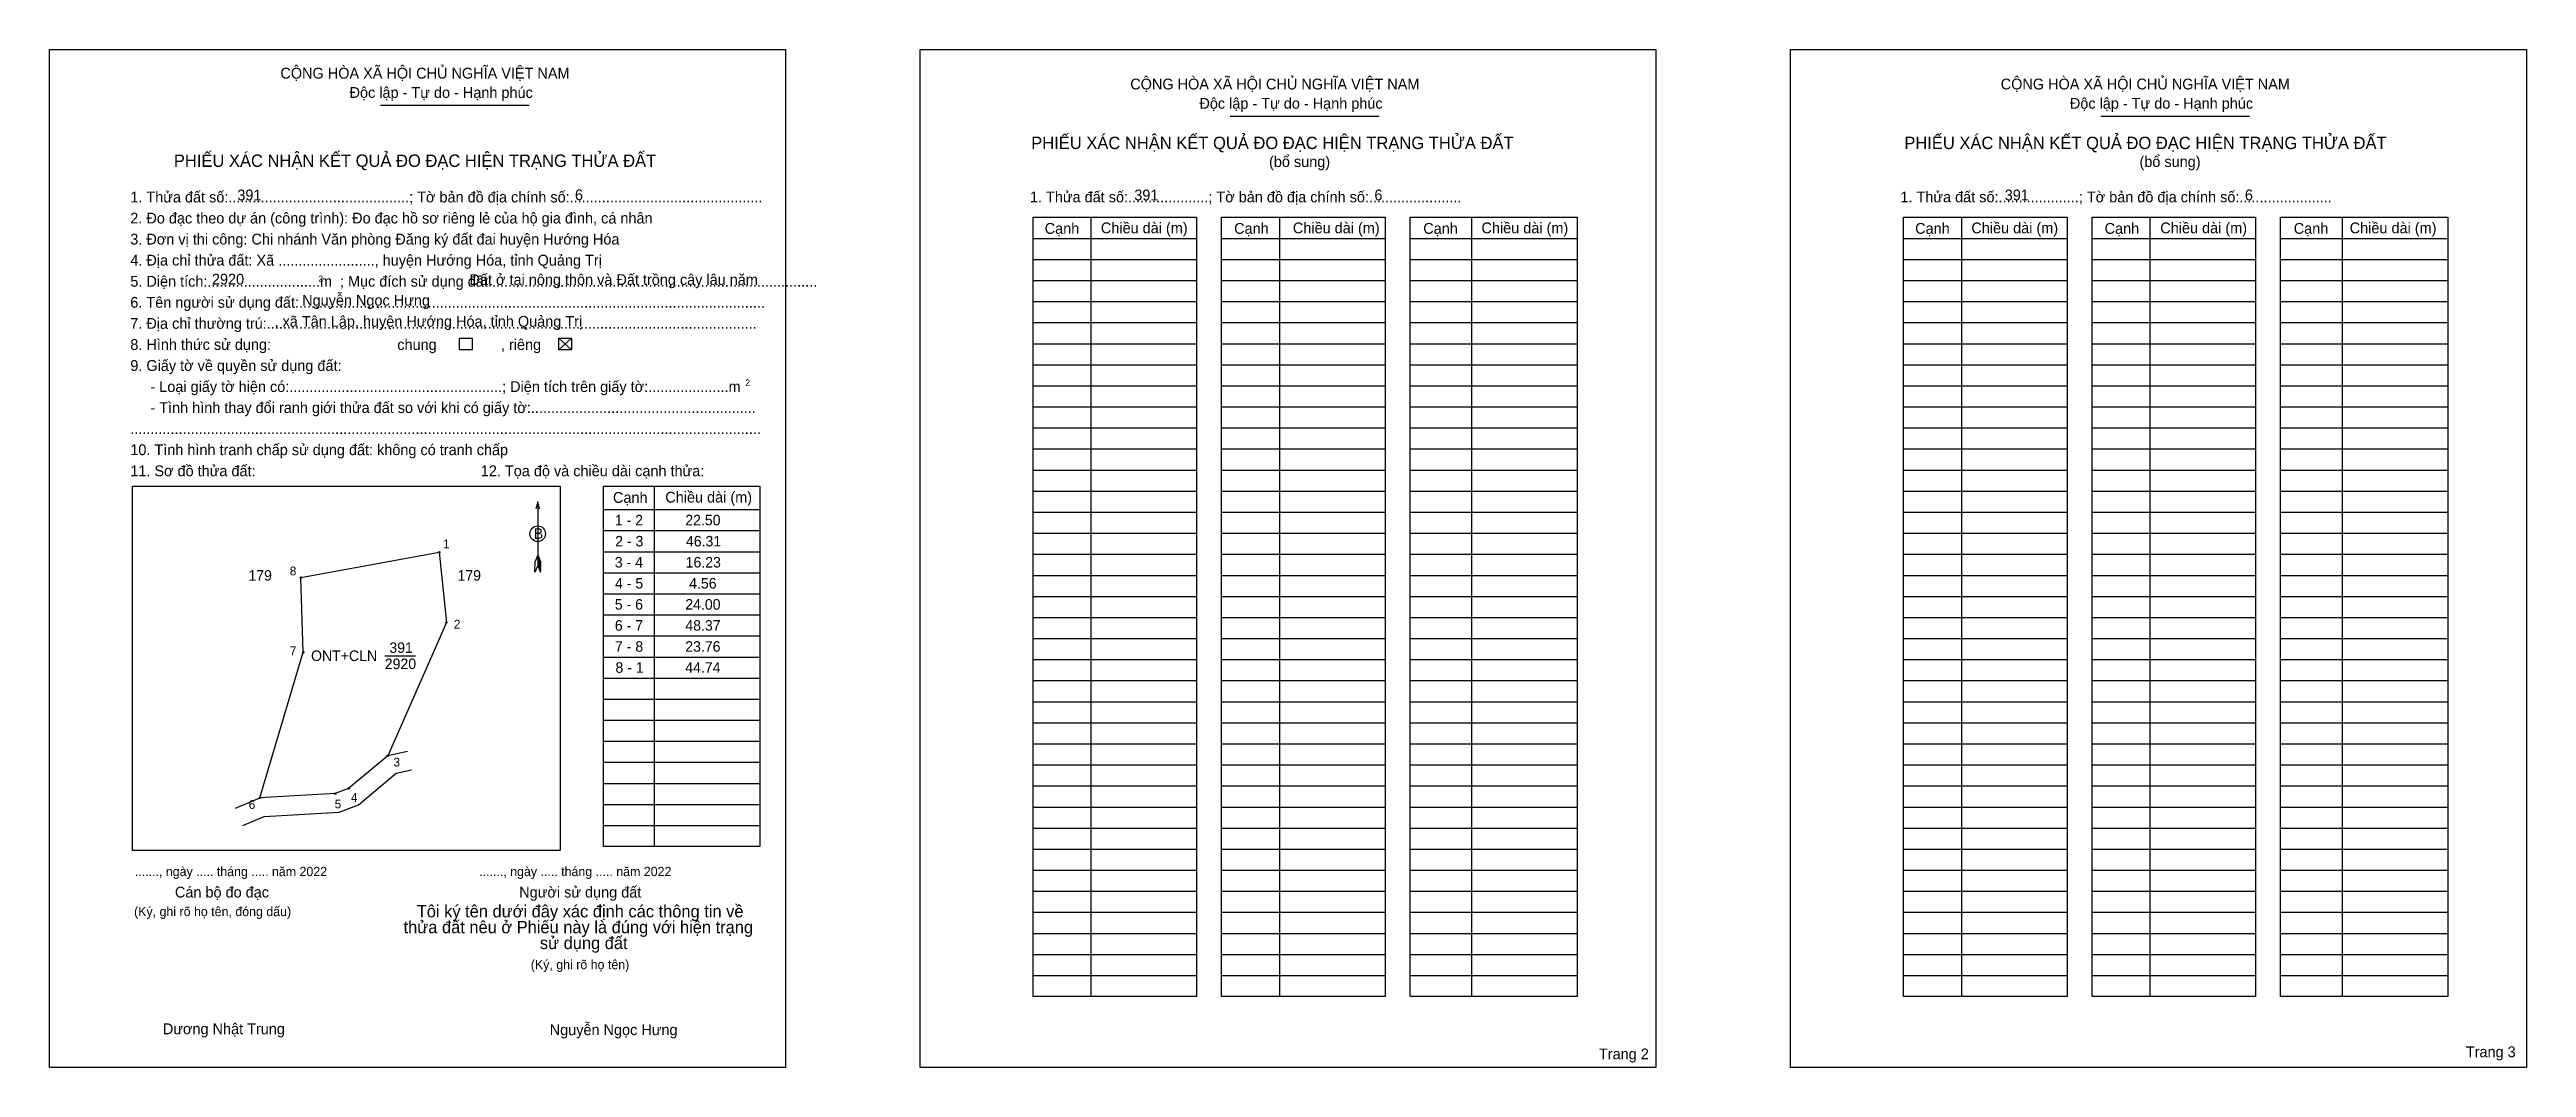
# Model space of a CAD drawing. Extents: x 547058 to 547847, y 1838215 to 1838539.
import ezdxf

# ---------------------------------------------------------------- set-up
doc = ezdxf.new("R2010")
doc.units = 0
for name, color, linetype in [('Level 1', 7, 'Continuous'), ('Level 10', 7, 'Continuous'), ('Level 11', 7, 'Continuous'), ('Level 13', 7, 'Continuous'), ('Level 2', 7, 'Continuous'), ('Level 25', 7, 'Continuous'), ('Level 48', 7, 'Continuous'), ('Level 50', 7, 'Continuous'), ('Level 52', 7, 'Continuous'), ('Level 55', 7, 'Continuous'), ('Level 6', 7, 'Continuous'), ('Level 9', 7, 'Continuous')]:
    doc.layers.add(name, color=color, linetype=linetype)

msp = doc.modelspace()

# ---------------------------------------------------------------- linework, layer by layer
at = {"layer": 'Level 1'}
for p, q in [((547058.41, 1838538.92), (547058.41, 1838538.92)), ((547335.38, 1838538.92), (547335.38, 1838538.92)), ((547163.7, 1838521.19), (547211.06, 1838521.19)), ((547434.1, 1838517.73), (547481.45, 1838517.73)), ((547711.07, 1838517.73), (547758.42, 1838517.73)), ((547389.76, 1838485.53), (547389.76, 1838237.59)), ((547449.75, 1838485.53), (547449.75, 1838237.59)), ((547510.86, 1838485.53), (547510.86, 1838237.59)), ((547666.73, 1838485.53), (547666.73, 1838237.59)), ((547726.72, 1838485.53), (547726.72, 1838237.59)), ((547787.83, 1838485.53), (547787.83, 1838237.59)), ((547371.33, 1838478.83), (547423.37, 1838478.83)), ((547431.32, 1838478.83), (547483.37, 1838478.83)), ((547491.31, 1838478.83), (547544.48, 1838478.83)), ((547648.3, 1838478.83), (547700.34, 1838478.83)), ((547708.29, 1838478.83), (547760.34, 1838478.83)), ((547768.28, 1838478.83), (547821.45, 1838478.83)), ((547371.33, 1838472.13), (547423.37, 1838472.13)), ((547431.32, 1838472.13), (547483.37, 1838472.13)), ((547491.31, 1838472.13), (547544.48, 1838472.13)), ((547648.3, 1838472.13), (547700.34, 1838472.13)), ((547708.29, 1838472.13), (547760.34, 1838472.13)), ((547768.28, 1838472.13), (547821.45, 1838472.13)), ((547371.33, 1838465.43), (547423.37, 1838465.43)), ((547431.32, 1838465.43), (547483.37, 1838465.43)), ((547491.31, 1838465.43), (547544.48, 1838465.43)), ((547648.3, 1838465.43), (547700.34, 1838465.43)), ((547708.29, 1838465.43), (547760.34, 1838465.43)), ((547768.28, 1838465.43), (547821.45, 1838465.43)), ((547371.33, 1838458.73), (547423.37, 1838458.73)), ((547431.32, 1838458.73), (547483.37, 1838458.73)), ((547491.31, 1838458.73), (547544.48, 1838458.73)), ((547648.3, 1838458.73), (547700.34, 1838458.73)), ((547708.29, 1838458.73), (547760.34, 1838458.73)), ((547768.28, 1838458.73), (547821.45, 1838458.73)), ((547220.45, 1838447.06), (547224.48, 1838443.32)), ((547220.45, 1838443.32), (547224.48, 1838447.06)), ((547371.33, 1838452.03), (547423.37, 1838452.03)), ((547371.33, 1838445.33), (547423.37, 1838445.33)), ((547431.32, 1838452.03), (547483.37, 1838452.03)), ((547431.32, 1838445.33), (547483.37, 1838445.33)), ((547491.31, 1838452.03), (547544.48, 1838452.03)), ((547491.31, 1838445.33), (547544.48, 1838445.33)), ((547648.3, 1838452.03), (547700.34, 1838452.03)), ((547648.3, 1838445.33), (547700.34, 1838445.33)), ((547708.29, 1838452.03), (547760.34, 1838452.03)), ((547708.29, 1838445.33), (547760.34, 1838445.33)), ((547768.28, 1838452.03), (547821.45, 1838452.03)), ((547768.28, 1838445.33), (547821.45, 1838445.33)), ((547371.33, 1838438.62), (547423.37, 1838438.62)), ((547431.32, 1838438.62), (547483.37, 1838438.62)), ((547491.31, 1838438.62), (547544.48, 1838438.62)), ((547648.3, 1838438.62), (547700.34, 1838438.62)), ((547708.29, 1838438.62), (547760.34, 1838438.62)), ((547768.28, 1838438.62), (547821.45, 1838438.62)), ((547371.33, 1838431.92), (547423.37, 1838431.92)), ((547431.32, 1838431.92), (547483.37, 1838431.92)), ((547491.31, 1838431.92), (547544.48, 1838431.92)), ((547648.3, 1838431.92), (547700.34, 1838431.92)), ((547708.29, 1838431.92), (547760.34, 1838431.92)), ((547768.28, 1838431.92), (547821.45, 1838431.92)), ((547371.33, 1838425.22), (547423.37, 1838425.22)), ((547431.32, 1838425.22), (547483.37, 1838425.22)), ((547491.31, 1838425.22), (547544.48, 1838425.22)), ((547648.3, 1838425.22), (547700.34, 1838425.22)), ((547708.29, 1838425.22), (547760.34, 1838425.22)), ((547768.28, 1838425.22), (547821.45, 1838425.22)), ((547371.33, 1838418.52), (547423.37, 1838418.52)), ((547431.32, 1838418.52), (547483.37, 1838418.52)), ((547491.31, 1838418.52), (547544.48, 1838418.52)), ((547648.3, 1838418.52), (547700.34, 1838418.52)), ((547708.29, 1838418.52), (547760.34, 1838418.52)), ((547768.28, 1838418.52), (547821.45, 1838418.52)), ((547371.33, 1838411.82), (547423.37, 1838411.82)), ((547431.32, 1838411.82), (547483.37, 1838411.82)), ((547491.31, 1838411.82), (547544.48, 1838411.82)), ((547648.3, 1838411.82), (547700.34, 1838411.82)), ((547708.29, 1838411.82), (547760.34, 1838411.82)), ((547768.28, 1838411.82), (547821.45, 1838411.82)), ((547084.78, 1838399.99), (547084.78, 1838399.99)), ((547250.75, 1838400.02), (547250.75, 1838285.32)), ((547371.33, 1838405.12), (547423.37, 1838405.12)), ((547371.33, 1838398.42), (547423.37, 1838398.42)), ((547431.32, 1838405.12), (547483.37, 1838405.12)), ((547431.32, 1838398.42), (547483.37, 1838398.42)), ((547491.31, 1838405.12), (547544.48, 1838405.12)), ((547491.31, 1838398.42), (547544.48, 1838398.42)), ((547648.3, 1838405.12), (547700.34, 1838405.12)), ((547648.3, 1838398.42), (547700.34, 1838398.42)), ((547708.29, 1838405.12), (547760.34, 1838405.12)), ((547708.29, 1838398.42), (547760.34, 1838398.42)), ((547768.28, 1838405.12), (547821.45, 1838405.12)), ((547768.28, 1838398.42), (547821.45, 1838398.42)), ((547213.73, 1838394.98), (547213.73, 1838374.71)), ((547234.67, 1838392.54), (547284.37, 1838392.54)), ((547371.33, 1838391.72), (547423.37, 1838391.72)), ((547431.32, 1838391.72), (547483.37, 1838391.72)), ((547491.31, 1838391.72), (547544.48, 1838391.72)), ((547648.3, 1838391.72), (547700.34, 1838391.72)), ((547708.29, 1838391.72), (547760.34, 1838391.72)), ((547768.28, 1838391.72), (547821.45, 1838391.72)), ((547234.67, 1838385.84), (547284.37, 1838385.84)), ((547371.33, 1838385.02), (547423.37, 1838385.02)), ((547431.32, 1838385.02), (547483.37, 1838385.02)), ((547491.31, 1838385.02), (547544.48, 1838385.02)), ((547648.3, 1838385.02), (547700.34, 1838385.02)), ((547708.29, 1838385.02), (547760.34, 1838385.02)), ((547768.28, 1838385.02), (547821.45, 1838385.02)), ((547212.84, 1838372.64), (547212.88, 1838375.99)), ((547213.73, 1838374.71), (547212.84, 1838372.64)), ((547213.73, 1838378.06), (547212.88, 1838375.99)), ((547213.73, 1838378.06), (547214.59, 1838375.99)), ((547213.73, 1838377.77), (547214.59, 1838375.69)), ((547213.73, 1838377.48), (547214.59, 1838375.4)), ((547213.73, 1838377.19), (547214.6, 1838375.1)), ((547213.73, 1838376.89), (547214.6, 1838374.8)), ((547213.73, 1838376.6), (547214.6, 1838374.5)), ((547213.73, 1838376.31), (547214.6, 1838374.2)), ((547213.73, 1838376.02), (547214.61, 1838373.89)), ((547213.73, 1838375.73), (547214.61, 1838373.59)), ((547213.73, 1838375.44), (547214.61, 1838373.29)), ((547213.73, 1838375.15), (547214.62, 1838373)), ((547213.73, 1838374.71), (547214.62, 1838372.64)), ((547214.62, 1838372.64), (547214.59, 1838375.99)), ((547234.67, 1838379.14), (547284.37, 1838379.14)), ((547371.33, 1838378.31), (547423.37, 1838378.31)), ((547431.32, 1838378.31), (547483.37, 1838378.31)), ((547491.31, 1838378.31), (547544.48, 1838378.31)), ((547648.3, 1838378.31), (547700.34, 1838378.31)), ((547708.29, 1838378.31), (547760.34, 1838378.31)), ((547768.28, 1838378.31), (547821.45, 1838378.31)), ((547234.67, 1838372.44), (547284.37, 1838372.44)), ((547234.67, 1838365.74), (547284.37, 1838365.74)), ((547371.33, 1838371.61), (547423.37, 1838371.61)), ((547431.32, 1838371.61), (547483.37, 1838371.61)), ((547491.31, 1838371.61), (547544.48, 1838371.61)), ((547648.3, 1838371.61), (547700.34, 1838371.61)), ((547708.29, 1838371.61), (547760.34, 1838371.61)), ((547768.28, 1838371.61), (547821.45, 1838371.61)), ((547234.67, 1838359.04), (547284.37, 1838359.04)), ((547371.33, 1838364.91), (547423.37, 1838364.91)), ((547371.33, 1838358.21), (547423.37, 1838358.21)), ((547431.32, 1838364.91), (547483.37, 1838364.91)), ((547431.32, 1838358.21), (547483.37, 1838358.21)), ((547491.31, 1838364.91), (547544.48, 1838364.91)), ((547491.31, 1838358.21), (547544.48, 1838358.21)), ((547648.3, 1838364.91), (547700.34, 1838364.91)), ((547648.3, 1838358.21), (547700.34, 1838358.21)), ((547708.29, 1838364.91), (547760.34, 1838364.91)), ((547708.29, 1838358.21), (547760.34, 1838358.21)), ((547768.28, 1838364.91), (547821.45, 1838364.91)), ((547768.28, 1838358.21), (547821.45, 1838358.21)), ((547234.67, 1838352.33), (547284.37, 1838352.33)), ((547371.33, 1838351.51), (547423.37, 1838351.51)), ((547431.32, 1838351.51), (547483.37, 1838351.51)), ((547491.31, 1838351.51), (547544.48, 1838351.51)), ((547648.3, 1838351.51), (547700.34, 1838351.51)), ((547708.29, 1838351.51), (547760.34, 1838351.51)), ((547768.28, 1838351.51), (547821.45, 1838351.51)), ((547234.67, 1838345.63), (547284.37, 1838345.63)), ((547371.33, 1838344.81), (547423.37, 1838344.81)), ((547431.32, 1838344.81), (547483.37, 1838344.81)), ((547491.31, 1838344.81), (547544.48, 1838344.81)), ((547648.3, 1838344.81), (547700.34, 1838344.81)), ((547708.29, 1838344.81), (547760.34, 1838344.81)), ((547768.28, 1838344.81), (547821.45, 1838344.81)), ((547234.67, 1838338.93), (547284.37, 1838338.93)), ((547371.33, 1838338.11), (547423.37, 1838338.11)), ((547431.32, 1838338.11), (547483.37, 1838338.11)), ((547491.31, 1838338.11), (547544.48, 1838338.11)), ((547648.3, 1838338.11), (547700.34, 1838338.11)), ((547708.29, 1838338.11), (547760.34, 1838338.11)), ((547768.28, 1838338.11), (547821.45, 1838338.11)), ((547234.67, 1838332.23), (547284.37, 1838332.23)), ((547371.33, 1838331.41), (547423.37, 1838331.41)), ((547431.32, 1838331.41), (547483.37, 1838331.41)), ((547491.31, 1838331.41), (547544.48, 1838331.41)), ((547648.3, 1838331.41), (547700.34, 1838331.41)), ((547708.29, 1838331.41), (547760.34, 1838331.41)), ((547768.28, 1838331.41), (547821.45, 1838331.41)), ((547234.67, 1838325.53), (547284.37, 1838325.53)), ((547234.67, 1838318.83), (547284.37, 1838318.83)), ((547371.33, 1838324.71), (547423.37, 1838324.71)), ((547431.32, 1838324.71), (547483.37, 1838324.71)), ((547491.31, 1838324.71), (547544.48, 1838324.71)), ((547648.3, 1838324.71), (547700.34, 1838324.71)), ((547708.29, 1838324.71), (547760.34, 1838324.71)), ((547768.28, 1838324.71), (547821.45, 1838324.71)), ((547234.67, 1838312.13), (547284.37, 1838312.13)), ((547371.33, 1838318), (547423.37, 1838318)), ((547371.33, 1838311.3), (547423.37, 1838311.3)), ((547431.32, 1838318), (547483.37, 1838318)), ((547431.32, 1838311.3), (547483.37, 1838311.3)), ((547491.31, 1838318), (547544.48, 1838318)), ((547491.31, 1838311.3), (547544.48, 1838311.3)), ((547648.3, 1838318), (547700.34, 1838318)), ((547648.3, 1838311.3), (547700.34, 1838311.3)), ((547708.29, 1838318), (547760.34, 1838318)), ((547708.29, 1838311.3), (547760.34, 1838311.3)), ((547768.28, 1838318), (547821.45, 1838318)), ((547768.28, 1838311.3), (547821.45, 1838311.3)), ((547234.67, 1838305.43), (547284.37, 1838305.43)), ((547371.33, 1838304.6), (547423.37, 1838304.6)), ((547431.32, 1838304.6), (547483.37, 1838304.6)), ((547491.31, 1838304.6), (547544.48, 1838304.6)), ((547648.3, 1838304.6), (547700.34, 1838304.6)), ((547708.29, 1838304.6), (547760.34, 1838304.6)), ((547768.28, 1838304.6), (547821.45, 1838304.6)), ((547234.67, 1838298.73), (547284.37, 1838298.73)), ((547371.33, 1838297.9), (547423.37, 1838297.9)), ((547431.32, 1838297.9), (547483.37, 1838297.9)), ((547491.31, 1838297.9), (547544.48, 1838297.9)), ((547648.3, 1838297.9), (547700.34, 1838297.9)), ((547708.29, 1838297.9), (547760.34, 1838297.9)), ((547768.28, 1838297.9), (547821.45, 1838297.9)), ((547234.67, 1838292.02), (547284.37, 1838292.02)), ((547371.33, 1838291.2), (547423.37, 1838291.2)), ((547431.32, 1838291.2), (547483.37, 1838291.2)), ((547491.31, 1838291.2), (547544.48, 1838291.2)), ((547648.3, 1838291.2), (547700.34, 1838291.2)), ((547708.29, 1838291.2), (547760.34, 1838291.2)), ((547768.28, 1838291.2), (547821.45, 1838291.2)), ((547220.9, 1838284.04), (547220.9, 1838284.04)), ((547371.33, 1838284.5), (547423.37, 1838284.5)), ((547431.32, 1838284.5), (547483.37, 1838284.5)), ((547491.31, 1838284.5), (547544.48, 1838284.5)), ((547648.3, 1838284.5), (547700.34, 1838284.5)), ((547708.29, 1838284.5), (547760.34, 1838284.5)), ((547768.28, 1838284.5), (547821.45, 1838284.5)), ((547371.33, 1838277.8), (547423.37, 1838277.8)), ((547431.32, 1838277.8), (547483.37, 1838277.8)), ((547491.31, 1838277.8), (547544.48, 1838277.8)), ((547648.3, 1838277.8), (547700.34, 1838277.8)), ((547708.29, 1838277.8), (547760.34, 1838277.8)), ((547768.28, 1838277.8), (547821.45, 1838277.8)), ((547371.33, 1838271.1), (547423.37, 1838271.1)), ((547371.33, 1838264.4), (547423.37, 1838264.4)), ((547431.32, 1838271.1), (547483.37, 1838271.1)), ((547431.32, 1838264.4), (547483.37, 1838264.4)), ((547491.31, 1838271.1), (547544.48, 1838271.1)), ((547491.31, 1838264.4), (547544.48, 1838264.4)), ((547648.3, 1838271.1), (547700.34, 1838271.1)), ((547648.3, 1838264.4), (547700.34, 1838264.4)), ((547708.29, 1838271.1), (547760.34, 1838271.1)), ((547708.29, 1838264.4), (547760.34, 1838264.4)), ((547768.28, 1838271.1), (547821.45, 1838271.1)), ((547768.28, 1838264.4), (547821.45, 1838264.4)), ((547371.33, 1838257.69), (547423.37, 1838257.69)), ((547431.32, 1838257.69), (547483.37, 1838257.69)), ((547491.31, 1838257.69), (547544.48, 1838257.69)), ((547648.3, 1838257.69), (547700.34, 1838257.69)), ((547708.29, 1838257.69), (547760.34, 1838257.69)), ((547768.28, 1838257.69), (547821.45, 1838257.69)), ((547371.33, 1838250.99), (547423.37, 1838250.99)), ((547431.32, 1838250.99), (547483.37, 1838250.99)), ((547491.31, 1838250.99), (547544.48, 1838250.99)), ((547648.3, 1838250.99), (547700.34, 1838250.99)), ((547708.29, 1838250.99), (547760.34, 1838250.99)), ((547768.28, 1838250.99), (547821.45, 1838250.99)), ((547371.33, 1838244.29), (547423.37, 1838244.29)), ((547431.32, 1838244.29), (547483.37, 1838244.29)), ((547491.31, 1838244.29), (547544.48, 1838244.29)), ((547648.3, 1838244.29), (547700.34, 1838244.29)), ((547708.29, 1838244.29), (547760.34, 1838244.29)), ((547768.28, 1838244.29), (547821.45, 1838244.29)), ((547292.59, 1838215.03), (547292.59, 1838215.03)), ((547569.55, 1838215.03), (547569.55, 1838215.03))]:
    msp.add_line(p, q, dxfattribs=at)
for points in [[(547371.33, 1838485.53), (547423.37, 1838485.53), (547423.37, 1838237.59), (547371.33, 1838237.59)], [(547431.32, 1838485.53), (547483.37, 1838485.53), (547483.37, 1838237.59), (547431.32, 1838237.59)], [(547491.31, 1838485.53), (547544.48, 1838485.53), (547544.48, 1838237.59), (547491.31, 1838237.59)], [(547648.3, 1838485.53), (547700.34, 1838485.53), (547700.34, 1838237.59), (547648.3, 1838237.59)], [(547708.29, 1838485.53), (547760.34, 1838485.53), (547760.34, 1838237.59), (547708.29, 1838237.59)], [(547768.28, 1838485.53), (547821.45, 1838485.53), (547821.45, 1838237.59), (547768.28, 1838237.59)], [(547084.78, 1838399.99), (547220.9, 1838399.99), (547220.9, 1838284.04), (547084.78, 1838284.04)], [(547234.67, 1838400.02), (547284.37, 1838400.02), (547284.37, 1838285.32), (547234.67, 1838285.32)]]:
    msp.add_lwpolyline(points, close=True, dxfattribs=at)
msp.add_lwpolyline([(547214.31, 1838392.83), (547213.73, 1838394.98), (547213.15, 1838392.83)], dxfattribs=at)
msp.add_circle((547213.73, 1838384.85), 2.47, dxfattribs=at)
at = {"layer": 'Level 10'}
msp.add_lwpolyline([(547166.03, 1838314.21), (547153.58, 1838303.8), (547149.33, 1838302.15), (547125.37, 1838300.79), (547139.12, 1838347.16), (547138.38, 1838370.91), (547182.39, 1838378.97), (547184.71, 1838356.59)], close=True, dxfattribs=at)
at = {"layer": 'Level 11'}
for centre in [(547182.39, 1838378.97), (547138.38, 1838370.91), (547184.71, 1838356.59), (547139.12, 1838347.16), (547166.03, 1838314.21), (547166.03, 1838314.21), (547153.58, 1838303.8), (547125.37, 1838300.79), (547149.33, 1838302.15)]:
    msp.add_circle(centre, 0.223, dxfattribs=at)
at = {"layer": 'Level 2'}
for points in [[(547058.41, 1838538.92), (547292.58, 1838538.92), (547292.58, 1838215.03), (547058.41, 1838215.03)], [(547335.38, 1838538.92), (547569.55, 1838538.92), (547569.55, 1838215.03), (547335.38, 1838215.03)], [(547612.35, 1838538.92), (547846.52, 1838538.92), (547846.52, 1838215.03), (547612.35, 1838215.03)]]:
    msp.add_lwpolyline(points, close=True, dxfattribs=at)
at = {"layer": 'Level 25'}
for p, q in [((547153.58, 1838303.8), (547149.33, 1838302.15)), ((547149.33, 1838302.15), (547125.37, 1838300.79))]:
    msp.add_line(p, q, dxfattribs=at)
at = {"layer": 'Level 50'}
for points in [[(547188.81, 1838447.06), (547192.84, 1838447.06), (547192.84, 1838443.32), (547188.81, 1838443.32)], [(547220.45, 1838447.06), (547224.48, 1838447.06), (547224.48, 1838443.32), (547220.45, 1838443.32)]]:
    msp.add_lwpolyline(points, close=True, dxfattribs=at)
at = {"layer": 'Level 9'}
for p, q in [((547165.07, 1838346.03), (547174.81, 1838346.03)), ((547172.26, 1838315.58), (547166.03, 1838314.21)), ((547156.68, 1838298.57), (547168.75, 1838308.66)), ((547168.75, 1838308.66), (547173.55, 1838309.72)), ((547117.57, 1838297.54), (547125.37, 1838300.79)), ((547119.88, 1838292), (547126.74, 1838294.86)), ((547126.74, 1838294.86), (547150.61, 1838296.21)), ((547150.61, 1838296.21), (547156.68, 1838298.57))]:
    msp.add_line(p, q, dxfattribs=at)

# ---------------------------------------------------------------- texts
at = {"layer": 'Level 1'}
for s, height, p in [('CỘNG HÒA XÃ HỘI CHỦ NGHĨA VIỆT NAM', 3.4397, (547131.87, 1838529.68)), ('Độc lập - Tự do - Hạnh phúc', 3.4397, (547153.87, 1838523.54)), ('CỘNG HÒA XÃ HỘI CHỦ NGHĨA VIỆT NAM', 3.4397, (547402.27, 1838526.22)), ('Độc lập - Tự do - Hạnh phúc', 3.4397, (547424.27, 1838520.08)), ('CỘNG HÒA XÃ HỘI CHỦ NGHĨA VIỆT NAM', 3.4397, (547679.24, 1838526.22)), ('Độc lập - Tự do - Hạnh phúc', 3.4397, (547701.24, 1838520.08)), ('PHIẾU XÁC NHẬN KẾT QUẢ ĐO ĐẠC HIỆN TRẠNG THỬA ĐẤT', 3.9315, (547370.77, 1838507.25)), ('PHIẾU XÁC NHẬN KẾT QUẢ ĐO ĐẠC HIỆN TRẠNG THỬA ĐẤT', 3.9315, (547648.56, 1838507.25)), ('PHIẾU XÁC NHẬN KẾT QUẢ ĐO ĐẠC HIỆN TRẠNG THỬA ĐẤT', 3.9315, (547097.97, 1838501.59)), ('(bổ sung)', 3.44, (547446.43, 1838501.54)), ('(bổ sung)', 3.44, (547723.4, 1838501.54)), ('1. Thửa đất số:.............................................; Tờ bản đồ địa chính số:................................................', 3.43972, (547084.11, 1838490.27)), ('1. Thửa đất số:....................; Tờ bản đồ địa chính số:.......................', 3.4397, (547370.36, 1838490.3)), ('1. Thửa đất số:....................; Tờ bản đồ địa chính số:.......................', 3.4397, (547647.33, 1838490.3)), ('2. Đo đạc theo dự án (công trình): Đo đạc hồ sơ riêng lẻ của hộ gia đình, cá nhân', 3.4397, (547084.11, 1838483.57)), ('Chiều dài (m)', 3.4397, (547392.92, 1838480.45)), ('Chiều dài (m)', 3.4397, (547454.02, 1838480.45)), ('Chiều dài (m)', 3.4397, (547514.02, 1838480.45)), ('Chiều dài (m)', 3.4397, (547669.89, 1838480.45)), ('Chiều dài (m)', 3.4397, (547730.01, 1838480.45)), ('Chiều dài (m)', 3.4397, (547790.28, 1838480.45)), ('3. Đơn vị thi công: Chi nhánh Văn phòng Đăng ký đất đai huyện Hướng Hóa', 3.4397, (547084.11, 1838476.87)), ('Cạnh', 3.44, (547375.05, 1838480.28)), ('Cạnh', 3.44, (547435.33, 1838480.28)), ('Cạnh', 3.44, (547495.5, 1838480.28)), ('Cạnh', 3.44, (547652.02, 1838480.28)), ('Cạnh', 3.44, (547712.3, 1838480.28)), ('Cạnh', 3.44, (547772.47, 1838480.28)), ('4. Địa chỉ thửa đất: Xã ........................, huyện Hướng Hóa, tỉnh Quảng Trị', 3.4397, (547084.11, 1838470.17)), ('5. Diện tích:............................m  ; Mục đích sử dụng đất:.................................................................................', 3.43972, (547084.11, 1838463.46)), ('6. Tên người sử dụng đất:....................................................................................................................', 3.43972, (547084.11, 1838456.76)), ('2', 1.97, (547143.97, 1838465.03)), ('7. Địa chỉ thường trú:..........................................................................................................................', 3.43972, (547084.11, 1838450.06)), ('chung                , riêng', 3.4397, (547169.06, 1838443.33)), ('9. Giấy tờ về quyền sử dụng đất:', 3.4397, (547084.11, 1838436.66)), ('     - Loại giấy tờ hiện có:.....................................................; Diện tích trên giấy tờ:....................m', 3.43972, (547084.11, 1838429.96)), ('2', 1.97, (547279.82, 1838431.97)), ('     - Tình hình thay đổi ranh giới thửa đất so với khi có giấy tờ:........................................................', 3.43972, (547084.11, 1838423.26)), ('10. Tình hình tranh chấp sử dụng đất: không có tranh chấp', 3.4397, (547084.11, 1838409.86)), ('.............................................................................................................................................................', 3.43972, (547084.11, 1838416.56)), ('11. Sơ đồ thửa đất:', 3.4397, (547084.11, 1838403.15)), ('12. Tọa độ và chiều dài cạnh thửa:', 3.4397, (547195.64, 1838403.15)), ('Cạnh', 3.44, (547237.69, 1838394.67)), ('Chiều dài (m)', 3.4397, (547254.33, 1838394.78)), ('B', 3.35, (547212.49, 1838383.22)), ('......., ngày ..... tháng ..... năm 2022', 2.9485, (547085.57, 1838275.91)), ('......., ngày ..... tháng ..... năm 2022', 2.9485, (547195.13, 1838275.91)), ('Cán bộ đo đạc', 3.4397, (547098.31, 1838269.1)), ('Người sử dụng đất', 3.4397, (547207.86, 1838269.1)), ('(Ký, ghi rõ họ tên, đóng dấu)', 2.9485, (547085.31, 1838263.18)), ('Tôi ký tên dưới đây xác định các thông tin về', 3.9088, (547175.25, 1838262.79)), ('thửa đất nêu ở Phiếu này là đúng với hiện trạng', 3.9088, (547171.06, 1838257.74)), ('sử dụng đất', 3.9088, (547214.43, 1838252.7)), ('(Ký, ghi rõ họ tên)', 2.9485, (547211.54, 1838246.3)), ('Dương Nhật Trung', 3.4397, (547094.47, 1838225.61)), ('Trang 2', 3.44, (547551.41, 1838217.62)), ('Trang 3', 3.44, (547827.23, 1838218.29))]:
    msp.add_text(s, height=height, dxfattribs=at).set_placement(p)
at = {"layer": 'Level 13'}
for s, p in [('391', (547166.53, 1838346.93)), ('ONT+CLN', (547141.62, 1838344.36)), ('2920', (547165.08, 1838341.79))]:
    msp.add_text(s, height=3.351, dxfattribs=at).set_placement(p)
at = {"layer": 'Level 48'}
msp.add_text('8. Hình thức sử dụng:', height=3.4398, dxfattribs=at).set_placement((547084.11, 1838443.36))
at = {"layer": 'Level 52'}
for s, p in [('1 - 2', (547238.28, 1838387.52)), ('22.50', (547260.69, 1838387.52)), ('2 - 3', (547238.38, 1838380.81)), ('46.31', (547260.9, 1838380.81)), ('3 - 4', (547238.26, 1838374.11)), ('16.23', (547260.8, 1838374.11)), ('179', (547121.68, 1838369.92)), ('179', (547188.21, 1838369.92)), ('4 - 5', (547238.34, 1838367.41)), ('4.56', (547261.93, 1838367.41)), ('5 - 6', (547238.27, 1838360.71)), ('24.00', (547260.69, 1838360.71)), ('6 - 7', (547238.29, 1838354.01)), ('7 - 8', (547238.32, 1838347.31)), ('48.37', (547260.71, 1838354.01)), ('23.76', (547260.69, 1838347.31)), ('8 - 1', (547238.48, 1838340.61)), ('44.74', (547260.68, 1838340.61))]:
    msp.add_text(s, height=3.351, dxfattribs=at).set_placement(p)
at = {"layer": 'Level 55'}
for s, p in [('1', (547182.36, 1838378.97)), ('8', (547138.34, 1838370.91)), ('2', (547184.67, 1838356.59)), ('7', (547139.08, 1838347.16)), ('3', (547166, 1838314.21)), ('4', (547153.54, 1838303.8)), ('6', (547125.33, 1838300.79)), ('5', (547149.29, 1838302.15))]:
    msp.add_text(s, height=0.112, dxfattribs=at).set_placement(p)
at = {"layer": 'Level 6'}
for s, height, p in [('391', 3.44, (547118.17, 1838490.91)), ('6', 3.44, (547225.59, 1838490.96)), ('391', 3.44, (547403.55, 1838490.91)), ('6', 3.44, (547479.96, 1838490.93)), ('391', 3.44, (547680.52, 1838490.91)), ('6', 3.44, (547756.93, 1838490.93)), ('2920', 3.44, (547110.09, 1838464.13)), ('Nguyễn Ngọc Hưng', 3.4399, (547138.78, 1838457.41)), ('Đất ở tại nông thôn và Đất trồng cây lâu năm', 3.4399, (547192.04, 1838464)), (', xã Tân Lập, huyện Hướng Hóa, tỉnh Quảng Trị', 3.4399, (547130, 1838450.7)), ('Nguyễn Ngọc Hưng', 3.4399, (547217.56, 1838225.31))]:
    msp.add_text(s, height=height, dxfattribs=at).set_placement(p)
at = {"layer": 'Level 9'}
for s, p in [('1', (547183.62, 1838380.26)), ('8', (547134.86, 1838371.62)), ('2', (547187.07, 1838354.67)), ('7', (547134.86, 1838346.19)), ('3', (547167.85, 1838310.8)), ('6', (547121.79, 1838297.31)), ('5', (547149.14, 1838297.48)), ('4', (547154.32, 1838299.52))]:
    msp.add_text(s, height=2.79, dxfattribs=at).set_placement(p)

doc.saveas('drawing.dxf')
